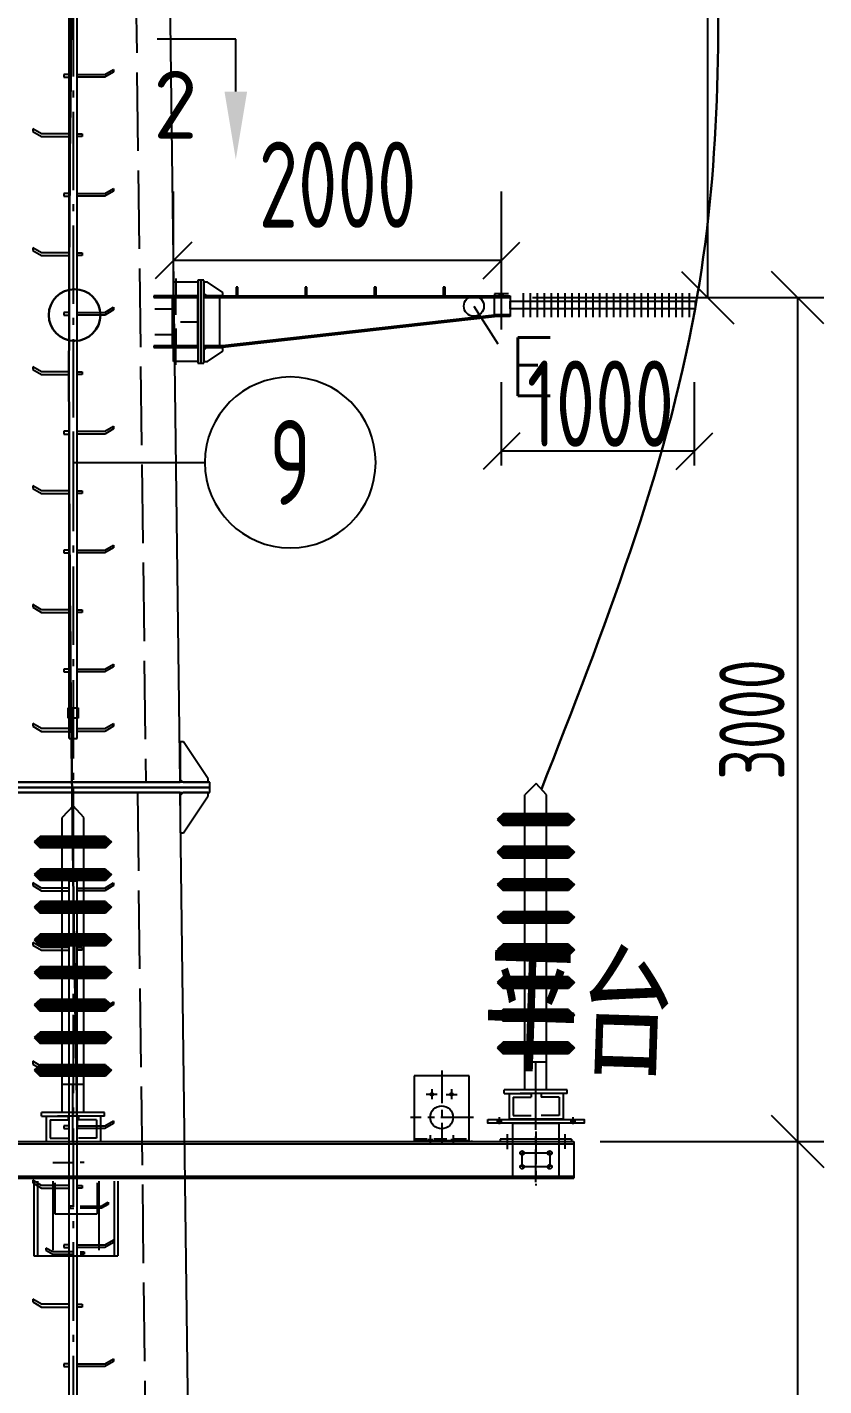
# Model space of a CAD drawing. Header units: inches. Extents: x -4449 to -2355, y -113 to 192.
# Drawn here: x -3641.6 to -3611.2, y -7.3 to 44.7 of the extents above; entities that cross this region are included whole.
import ezdxf
from ezdxf.enums import TextEntityAlignment as Align

# ---------------------------------------------------------------- set-up
doc = ezdxf.new("R2010")
doc.units = ezdxf.units.IN
doc.header["$MEASUREMENT"] = 0
for name, pattern in [('CENTER', [2, 1.25, -0.25, 0.25, -0.25]), ('DASHED', [0.75, 0.5, -0.25]), ('双点划线', [4.7, 3, -0.5, 0.1, -0.5, 0.1, -0.5]), ('点划线', [4.35, 3, -0.54, 0.27, -0.54]), ('虚线', [3.75, 3, -0.75])]:
    doc.linetypes.add(name, pattern=pattern)
for name, color, linetype in [('1', 7, 'Continuous'), ('3', 3, 'Continuous'), ('ASHADE', 7, 'Continuous'), ('CENTER', 1, 'CENTER'), ('DASHED', 6, 'DASHED'), ('DIM', 3, 'Continuous'), ('DRAW', 7, 'Continuous'), ('中线层', 2, '点划线'), ('图形层', 7, 'Continuous'), ('尺寸标注线层', 1, 'Continuous'), ('标注文字层', 7, 'Continuous'), ('标注线层', 3, 'Continuous'), ('火曲线层', 3, '双点划线'), ('焊缝线层', 3, 'Continuous'), ('表格层', 3, 'Continuous'), ('隐藏线层', 1, '虚线')]:
    doc.layers.add(name, color=color, linetype=linetype)
doc.layers.add('尺寸线', color=5, linetype='Continuous', lineweight=20)
doc.styles.add('DXFS', font='txt8.shx', dxfattribs={"width": 0.7, "bigfont": 'hztxt.shx'})
doc.styles.get("Standard").update_dxf_attribs({"font": 'tssdeng.shx', "width": 0.7, "bigfont": 'hztxt.shx'})
doc.styles.add('仿宋', font='', dxfattribs={"width": 0.68})
doc.styles.get('仿宋').set_extended_font_data('FangSong_GB2312')
doc.dimstyles.new('STANDARD$0', dxfattribs={"dimtxt": 2.5, "dimasz": 2, "dimexe": 1, "dimexo": 1, "dimgap": 0.5, "dimtad": 1, "dimdec": 0, "dimlfac": 100, "dimzin": 10, "dimdsep": 46, "dimlunit": 6, "dimtxsty": 'Standard', "dimblk1": 'OBLIQUE', "dimblk2": 'OBLIQUE', "dimsah": 1, "dimcen": 2.5, "dimclrd": 6, "dimclre": 6, "dimclrt": 2, "dimadec": 0, "dimazin": 0, "dimtfac": 1, "dimtdec": 0, "dimtofl": 0, "dimtmove": 0, "dimatfit": 3, "dimldrblk": 'OBLIQUE', "dimfxl": 1, "dimtolj": 1, "dimtzin": 10, "dimarcsym": 0})

# ---------------------------------------------------------------- blocks, each defined once
blk = doc.blocks.new('_OBLIQUE')
at = {"color": 0, "linetype": 'ByBlock'}
blk.add_line((-0.5, -0.5), (0.5, 0.5), dxfattribs=at)
blk = doc.blocks.new('*D40')
at = {"layer": 'Defpoints', "color": 0}
for p in [(-3620.722, 2.029), (-3612.163, 2.029), (-3621.423, -59.177)]:
    blk.add_point(p, dxfattribs=at)
at = {"layer": 'DRAW', "color": 6, "lineweight": -2}
for p, q in [((-3619.722, 2.029), (-3611.163, 2.029)), ((-3620.423, -59.177), (-3611.163, -59.177))]:
    blk.add_line(p, q, dxfattribs=at)
at = {"layer": 'DRAW', "color": 6, "linetype": 'ByBlock', "lineweight": -2}
blk.add_line((-3612.163, -59.177), (-3612.163, 2.029), dxfattribs=at)
at = {"layer": 'DRAW', "color": 6, "lineweight": -2, "xscale": 2, "yscale": 2, "zscale": 2}
for p, rotation in [((-3612.163, 2.029), 90), ((-3612.163, -59.177), 270)]:
    blk.add_blockref('_OBLIQUE', p, dxfattribs=dict(at, rotation=rotation))
at = {"layer": 'DRAW', "color": 2, "insert": (-3613.913, -28.574), "char_height": 2.5, "attachment_point": 5, "rotation": 90}
blk.add_mtext('\\A1;9000', dxfattribs=at)
blk = doc.blocks.new('A$C0BB32EA6')
at = {"layer": '3'}
h = blk.add_hatch(dxfattribs=at)
h.set_pattern_fill('ANSI31', scale=0.4158, angle=-180, style=0)
h.set_pattern_definition([(135.000003, (90.77171, -91.44484), (0.036751873, 0.036751877), [])])
h.paths.add_polyline_path([(2.725, 11.671), (2.956, 11.459), (2.725, 11.229), (0.231, 11.229), (0, 11.459), (0.231, 11.671)])
h = blk.add_hatch(dxfattribs=at)
h.set_pattern_fill('ANSI31', scale=0.4158, angle=-180, style=0)
h.set_pattern_definition([(135.000003, (90.77171, -92.69224), (0.036751873, 0.036751877), [])])
h.paths.add_polyline_path([(2.725, 10.423), (2.956, 10.212), (2.725, 9.981), (0.231, 9.981), (0, 10.212), (0.231, 10.423)])
h = blk.add_hatch(dxfattribs=at)
h.set_pattern_fill('ANSI31', scale=0.4158, angle=-180, style=0)
h.set_pattern_definition([(135.000003, (90.77171, -93.93964), (0.036751873, 0.036751877), [])])
h.paths.add_polyline_path([(2.725, 9.176), (2.956, 8.964), (2.725, 8.734), (0.231, 8.734), (0, 8.964), (0.231, 9.176)])
h = blk.add_hatch(dxfattribs=at)
h.set_pattern_fill('ANSI31', scale=0.4158, angle=-180, style=0)
h.set_pattern_definition([(135.000003, (90.77171, -95.18704), (0.036751873, 0.036751877), [])])
h.paths.add_polyline_path([(2.725, 7.928), (2.956, 7.717), (2.725, 7.486), (0.231, 7.486), (0, 7.717), (0.231, 7.928)])
h = blk.add_hatch(dxfattribs=at)
h.set_pattern_fill('ANSI31', scale=0.4158, angle=-180, style=0)
h.set_pattern_definition([(135.000003, (90.77171, -96.43444), (0.036751873, 0.036751877), [])])
h.paths.add_polyline_path([(2.725, 6.681), (2.956, 6.47), (2.725, 6.239), (0.231, 6.239), (0, 6.47), (0.231, 6.681)])
h = blk.add_hatch(dxfattribs=at)
h.set_pattern_fill('ANSI31', scale=0.4158, angle=-180, style=0)
h.set_pattern_definition([(135.000003, (90.77171, -97.68184), (0.036751873, 0.036751877), [])])
h.paths.add_polyline_path([(2.725, 5.434), (2.956, 5.222), (2.725, 4.992), (0.231, 4.992), (0, 5.222), (0.231, 5.434)])
h = blk.add_hatch(dxfattribs=at)
h.set_pattern_fill('ANSI31', scale=0.4158, angle=-180, style=0)
h.set_pattern_definition([(135.000003, (90.77171, -98.92924), (0.036751873, 0.036751877), [])])
h.paths.add_polyline_path([(2.725, 4.186), (2.956, 3.975), (2.725, 3.744), (0.231, 3.744), (0, 3.975), (0.231, 4.186)])
h = blk.add_hatch(dxfattribs=at)
h.set_pattern_fill('ANSI31', scale=0.4158, angle=-180, style=0)
h.set_pattern_definition([(135.000003, (90.77171, -100.17664), (0.036751873, 0.036751877), [])])
h.paths.add_polyline_path([(2.725, 2.939), (2.956, 2.727), (2.725, 2.497), (0.231, 2.497), (0, 2.727), (0.231, 2.939)])
at = {"layer": '3', "color": 7}
for p, q in [((1.493, 12.835), (1.062, 12.398)), ((1.894, 12.398), (1.493, 12.835)), ((1.062, 2.016), (1.062, 12.398)), ((1.894, 2.016), (1.894, 12.398)), ((0.231, 11.671), (0, 11.459)), ((0, 11.459), (0.231, 11.229)), ((2.725, 11.671), (0.231, 11.671)), ((2.725, 11.671), (2.956, 11.459)), ((2.956, 11.459), (2.725, 11.229)), ((2.725, 11.229), (0.231, 11.229)), ((0.231, 10.423), (0, 10.212)), ((2.725, 10.423), (0.231, 10.423)), ((2.725, 10.423), (2.956, 10.212)), ((0, 10.212), (0.231, 9.981)), ((2.725, 9.981), (0.231, 9.981)), ((2.956, 10.212), (2.725, 9.981)), ((0.231, 9.176), (0, 8.964)), ((0, 8.964), (0.231, 8.734)), ((2.725, 9.176), (0.231, 9.176)), ((2.725, 9.176), (2.956, 8.964)), ((2.956, 8.964), (2.725, 8.734)), ((2.725, 8.734), (0.231, 8.734)), ((0.231, 7.928), (0, 7.717)), ((2.725, 7.928), (0.231, 7.928)), ((2.725, 7.928), (2.956, 7.717)), ((0, 7.717), (0.231, 7.486)), ((2.725, 7.486), (0.231, 7.486)), ((2.956, 7.717), (2.725, 7.486)), ((0.231, 6.681), (0, 6.47)), ((0, 6.47), (0.231, 6.239)), ((2.725, 6.681), (0.231, 6.681)), ((2.725, 6.239), (0.231, 6.239)), ((2.725, 6.681), (2.956, 6.47)), ((2.956, 6.47), (2.725, 6.239)), ((0.231, 5.434), (0, 5.222)), ((0, 5.222), (0.231, 4.992)), ((2.725, 5.434), (0.231, 5.434)), ((2.725, 5.434), (2.956, 5.222)), ((2.956, 5.222), (2.725, 4.992)), ((2.725, 4.992), (0.231, 4.992)), ((0.231, 4.186), (0, 3.975)), ((2.725, 4.186), (0.231, 4.186)), ((2.725, 4.186), (2.956, 3.975)), ((0, 3.975), (0.231, 3.744)), ((2.725, 3.744), (0.231, 3.744)), ((2.956, 3.975), (2.725, 3.744)), ((0.231, 2.939), (0, 2.727)), ((0, 2.727), (0.231, 2.497)), ((2.725, 2.939), (0.231, 2.939)), ((2.725, 2.939), (2.956, 2.727)), ((2.956, 2.727), (2.725, 2.497)), ((2.725, 2.497), (0.231, 2.497)), ((1.062, 1.114), (1.062, 2.175)), ((1.894, 2.175), (1.062, 2.175)), ((1.478, 0), (1.478, 2.175)), ((1.894, 1.114), (1.894, 2.175))]:
    blk.add_line(p, q, dxfattribs=at)
at = {"layer": 'DRAW', "color": 7}
for p, q in [((0.275, 0.972), (0.275, 1.114)), ((2.681, 1.114), (0.275, 1.114)), ((2.681, 0.972), (2.681, 1.114)), ((0.275, 0.972), (1.299, 0.972)), ((0.456, 0.972), (0.456, 0)), ((0.613, 0.833), (1.299, 0.833)), ((0.613, 0.833), (0.613, 0.126)), ((2.681, 0.972), (0.884, 0.972)), ((1.299, 0.972), (1.299, 0.833)), ((1.691, 0.972), (1.691, 0.833)), ((2.377, 0.833), (1.691, 0.833)), ((2.377, 0.833), (2.377, 0.126)), ((2.533, 0.972), (2.533, 0)), ((0.613, 0.126), (1.299, 0.126)), ((2.377, 0.126), (1.691, 0.126))]:
    blk.add_line(p, q, dxfattribs=at)
at = {"layer": '尺寸线', "color": 0}
blk.add_line((2.533, 0), (0.456, 0), dxfattribs=at)

msp = doc.modelspace()

# ---------------------------------------------------------------- linework, layer by layer
at = {"color": 7}
for p, q in [((-3620.8101906, 2.1170909), (-3623.5381906, 2.1170909)), ((-3623.5381906, 2.1170909), (-3623.5381906, 2.0290909)), ((-3620.8101906, 2.1170909), (-3620.8101906, 2.0290909)), ((-3626.8381906, 2.0730909), (-3624.7261906, 2.0730909)), ((-3624.6381906, 2.0730909), (-3624.6381906, 2.0290909)), ((-3620.7221906, 2.0290909), (-3620.7221906, 0.6210909))]:
    msp.add_line(p, q, dxfattribs=at)
at = {"color": 1, "lineweight": 30}
msp.add_circle((-3639.8247712, 33.6441274), 0.9879611, dxfattribs=at)
at = {"color": 7}
for centre in [(-3626.1605906, 3.8330909), (-3625.4037906, 3.8330909)]:
    msp.add_circle(centre, 0.0528, dxfattribs=at)
at = {"color": 3, "lineweight": 30}
for points in [[(-3640.0683792, 128.0631274), (-3639.8797492, 97.9090442), (-3639.7237492, 65.4941274), (-3640.0357492, 33.7481274), (-3639.7237492, 2.5214774)], [(-3616.9772592, 96.4341274), (-3616.5527082, 66.397618), (-3616.0898898, 33.8794871), (-3621.9680526, 15.5079441)]]:
    msp.add_spline(points, degree=3, dxfattribs=at)
at = {"layer": '1'}
msp.add_line((-3633.6570013, 44.1935203), (-3636.6703018, 44.1935205), dxfattribs=at)
at = {"layer": '3'}
msp.add_line((-3633.6570014, 42.1919231), (-3633.6570013, 44.1935203), dxfattribs=at)
msp.add_solid([(-3634.0894334, 42.1919231), (-3633.2245694, 42.1919231), (-3633.6570015, 39.5973311)], dxfattribs=at)
at = {"layer": 'ASHADE', "color": 7, "linetype": 'Continuous'}
for p, q in [((-3626.8381906, 4.5370909), (-3626.8381906, 2.0730909)), ((-3624.7261906, 4.5370909), (-3626.8381906, 4.5370909)), ((-3624.7261906, 2.0730909), (-3624.7261906, 4.5370909)), ((-3658.8261906, 2.0290909), (-3620.7221906, 2.0290909)), ((-3658.8261906, 1.9410909), (-3620.7221906, 1.9410909)), ((-3658.8261906, 0.7090909), (-3620.7221906, 0.7090909)), ((-3658.8261906, 0.6210909), (-3620.7221906, 0.6210909)), ((-3641.3801906, 0.5154909), (-3641.3801906, -2.3445091)), ((-3641.2393906, 0.5154909), (-3641.2393906, -2.3445091)), ((-3640.6541906, 0.5154909), (-3640.6541906, -2.1245091)), ((-3640.5837906, 0.4450909), (-3640.5837906, -0.7341091)), ((-3638.9645906, 0.4450909), (-3638.9645906, -0.7341091)), ((-3638.8941906, 0.5154909), (-3638.8941906, -2.1245091)), ((-3638.3089906, 0.5154909), (-3638.3089906, -2.3445091)), ((-3638.1681906, 0.5154909), (-3638.1681906, -2.3445091)), ((-3640.5837906, -0.7341091), (-3638.9645906, -0.7341091)), ((-3641.3801906, -2.3445091), (-3638.1681906, -2.3445091))]:
    msp.add_line(p, q, dxfattribs=at)
msp.add_circle((-3625.7821906, 2.9530909), 0.44, dxfattribs=at)
at = {"layer": 'CENTER', "color": 7}
for p, q in [((-3625.7821906, 4.7463618), (-3625.7821906, 1.9381078)), ((-3625.9550148, 3.8330909), (-3626.3738104, 3.8330909)), ((-3626.1605906, 4.0325171), (-3626.1605906, 3.6467452)), ((-3625.6093665, 3.8330909), (-3625.1905708, 3.8330909)), ((-3625.4037906, 4.0325171), (-3625.4037906, 3.6467452)), ((-3622.1741906, 0.4714021), (-3622.1741906, 3.4349056)), ((-3624.5612008, 2.9530909), (-3626.9792029, 2.9530909)), ((-3626.2221906, 2.271667), (-3626.2221906, 1.9381078)), ((-3625.3421906, 2.271667), (-3625.3421906, 1.9381078)), ((-3623.2741906, 2.3123879), (-3623.2741906, 1.7360145)), ((-3622.1741906, 2.4083989), (-3622.1741906, 0.3504728)), ((-3621.0741906, 2.3123879), (-3621.0741906, 1.7469106))]:
    msp.add_line(p, q, dxfattribs=at)
msp.add_lwpolyline([(-3622.7021906, 1.5890909), (-3621.6461906, 1.5890909), (-3621.6461906, 1.0610909), (-3622.7021906, 1.0610909)], close=True, dxfattribs=at)
at = {"layer": 'DASHED', "color": 7}
for p, q in [((-3623.6613906, 2.8738909), (-3623.6613906, 2.7330909)), ((-3623.5029906, 2.8738909), (-3623.5029906, 2.7330909)), ((-3620.8453906, 2.8738909), (-3620.8453906, 2.7330909)), ((-3620.6869906, 2.8738909), (-3620.6869906, 2.7330909)), ((-3626.8381906, 2.1258909), (-3624.7261906, 2.1258909)), ((-3626.2837906, 2.1258909), (-3626.2837906, 2.0730909)), ((-3626.1605906, 2.1258909), (-3626.1605906, 2.0730909)), ((-3625.4037906, 2.1258909), (-3625.4037906, 2.0730909)), ((-3625.2805906, 2.1258909), (-3625.2805906, 2.0730909))]:
    msp.add_line(p, q, dxfattribs=at)
at = {"layer": 'DIM'}
for p, q in [((-3622.6589937, 34.4768548), (-3622.6589938, 33.5670299)), ((-3622.393683, 34.4768548), (-3622.393683, 33.5670298)), ((-3622.1283723, 34.4768548), (-3622.1283723, 33.5670298)), ((-3621.8630616, 34.4768548), (-3621.8630616, 33.5670298)), ((-3621.5977509, 34.4768547), (-3621.5977509, 33.5670298)), ((-3621.3324402, 34.4768547), (-3621.3324402, 33.5670298)), ((-3621.0671294, 34.4768547), (-3621.0671295, 33.5670298)), ((-3620.8018187, 34.4768547), (-3620.8018188, 33.5670297)), ((-3620.536508, 34.4768547), (-3620.5365081, 33.5670297)), ((-3620.2711973, 34.4768547), (-3620.2711974, 33.5670297)), ((-3620.0058866, 34.4768547), (-3620.0058866, 33.5670297)), ((-3619.7405759, 34.4768546), (-3619.7405759, 33.5670297)), ((-3619.4752652, 34.4768546), (-3619.4752652, 33.5670297)), ((-3619.2099545, 34.4768546), (-3619.2099545, 33.5670297)), ((-3618.9506803, 34.4768546), (-3618.9506803, 33.5670296)), ((-3618.6853696, 34.4768546), (-3618.6853696, 33.5670296)), ((-3618.4200588, 34.4768546), (-3618.4200589, 33.5670296)), ((-3618.1547481, 34.4768546), (-3618.1547482, 33.5670296)), ((-3617.8894374, 34.4768545), (-3617.8894375, 33.5670296)), ((-3617.6241267, 34.4768545), (-3617.6241268, 33.5670296)), ((-3617.358816, 34.4768545), (-3617.358816, 33.5670296)), ((-3617.0935053, 34.4768545), (-3617.0935053, 33.5670295)), ((-3616.8281946, 34.4768545), (-3616.8281946, 33.5670295)), ((-3616.5870037, 34.4768545), (-3616.5870037, 33.5670295)), ((-3616.315666, 34.4768544), (-3616.315666, 33.5670295))]:
    msp.add_line(p, q, dxfattribs=at)
at = {"layer": 'DIM', "color": 7}
for p, q in [((-3623.5821906, 2.9618909), (-3623.5821906, 2.6978909)), ((-3620.7661906, 2.9618909), (-3620.7661906, 2.6978909))]:
    msp.add_line(p, q, dxfattribs=at)
at = {"layer": 'DIM'}
msp.add_lwpolyline([(-3623.1655813, 34.1753759), (-3616.0898898, 34.1753755), (-3616.0898898, 33.8794871), (-3623.1655813, 33.8794874)], close=True, dxfattribs=at)
at = {"layer": 'DIM', "color": 7}
for points in [[(-3624.0221906, 2.8738909), (-3620.3261906, 2.8738909), (-3620.3261906, 2.7330909), (-3624.0221906, 2.7330909)], [(-3623.0541906, 2.7330909), (-3621.2941906, 2.7330909), (-3621.2941906, 0.6210909), (-3623.0541906, 0.6210909)]]:
    msp.add_lwpolyline(points, close=True, dxfattribs=at)
for centre in [(-3622.7021906, 1.5890909), (-3621.6461906, 1.5890909), (-3622.7021906, 1.0610909), (-3621.6461906, 1.0610909)]:
    msp.add_circle(centre, 0.0792, dxfattribs=at)
at = {"layer": 'DRAW', "color": 6}
for p, q in [((-3615.602921, 34.3136798), (-3615.602921, 66.7921363)), ((-3622.3044268, 34.3136798), (-3614.602921, 34.3136798)), ((-3622.1655813, 34.3136798), (-3611.1634301, 34.3136798)), ((-3612.1634301, 2.0290909), (-3612.1634301, 34.3136798)), ((-3619.7221906, 2.0290909), (-3611.1634301, 2.0290909))]:
    msp.add_line(p, q, dxfattribs=at)
at = {"layer": 'DRAW'}
msp.add_line((-3624.5492965, 33.9860042), (-3623.6350195, 32.5447961), dxfattribs=at)
msp.add_circle((-3624.5492965, 33.9860042), 0.3858431, dxfattribs=at)
at = {"layer": '中线层'}
for p, q in [((-3639.8797492, 80.5741274), (-3639.8797492, 15.5741274)), ((-3639.8797492, 15.5741274), (-3639.8797492, -59.1765226))]:
    msp.add_line(p, q, dxfattribs=at)
at = {"layer": '图形层'}
for p, q in [((-3635.7847492, 15.7691274), (-3636.5972492, 80.4181274)), ((-3640.0357492, 17.4461274), (-3640.0357492, 77.2461274)), ((-3639.7237492, 17.4461274), (-3639.7237492, 77.2461274)), ((-3640.0357492, 42.8468274), (-3640.2307492, 42.8468274)), ((-3640.2307492, 42.8468274), (-3640.2307492, 42.7441274)), ((-3640.2307492, 42.7441274), (-3640.0357492, 42.7441274)), ((-3639.7237492, 42.8468274), (-3638.6707492, 42.8468274)), ((-3638.6707492, 42.7441274), (-3639.7237492, 42.7441274)), ((-3638.6707492, 42.8468274), (-3638.3328792, 43.0418274)), ((-3638.3328792, 42.9378274), (-3638.6707492, 42.7441274)), ((-3638.3328792, 43.0418274), (-3638.3328792, 42.9378274)), ((-3641.0887492, 40.5718274), (-3641.4264892, 40.7668274)), ((-3641.4264892, 40.7668274), (-3641.4264892, 40.6628274)), ((-3641.4264892, 40.6628274), (-3641.0887492, 40.4691274)), ((-3640.0357492, 40.5718274), (-3641.0887492, 40.5718274)), ((-3639.7237492, 40.5718274), (-3639.5287492, 40.5718274)), ((-3639.5287492, 40.5718274), (-3639.5287492, 40.4691274)), ((-3641.0887492, 40.4691274), (-3640.0357492, 40.4691274)), ((-3639.5287492, 40.4691274), (-3639.7237492, 40.4691274)), ((-3638.6707492, 38.2981274), (-3638.3328792, 38.4918274)), ((-3638.3328792, 38.4918274), (-3638.3328792, 38.3891274)), ((-3640.0357492, 38.2981274), (-3640.2307492, 38.2981274)), ((-3640.2307492, 38.2981274), (-3640.2307492, 38.1941274)), ((-3640.2307492, 38.1941274), (-3640.0357492, 38.1941274)), ((-3639.7237492, 38.2981274), (-3638.6707492, 38.2981274)), ((-3638.6707492, 38.1941274), (-3639.7237492, 38.1941274)), ((-3638.3328792, 38.3891274), (-3638.6707492, 38.1941274)), ((-3641.0887492, 36.0231274), (-3641.4264892, 36.2168274)), ((-3641.4264892, 36.2168274), (-3641.4264892, 36.1141274)), ((-3641.4264892, 36.1141274), (-3641.0887492, 35.9191274)), ((-3640.0357492, 36.0231274), (-3641.0887492, 36.0231274)), ((-3641.0887492, 35.9191274), (-3640.0357492, 35.9191274)), ((-3639.7237492, 36.0231274), (-3639.5287492, 36.0231274)), ((-3639.5287492, 35.9191274), (-3639.7237492, 35.9191274)), ((-3639.5287492, 36.0231274), (-3639.5287492, 35.9191274)), ((-3635.1115813, 34.9076798), (-3636.0355813, 34.9076798)), ((-3636.0355813, 34.9076798), (-3636.0355813, 34.3796798)), ((-3635.1115813, 34.9736798), (-3635.1115813, 34.9076798)), ((-3634.9927813, 34.9736798), (-3635.1115813, 34.9736798)), ((-3635.1115813, 34.9076798), (-3635.1115813, 31.8716798)), ((-3634.9927813, 31.8056798), (-3634.9927813, 34.9736798)), ((-3634.8739813, 34.9736798), (-3634.9927813, 34.9736798)), ((-3634.9927813, 34.9736798), (-3634.9927813, 31.8056798)), ((-3634.8739813, 31.8056798), (-3634.8739813, 34.9736798)), ((-3634.7419813, 34.9076798), (-3634.8739813, 34.9076798)), ((-3634.8739813, 34.9076798), (-3634.8739813, 34.4733998)), ((-3634.1479813, 34.5116798), (-3634.7419813, 34.9076798)), ((-3635.1115813, 34.3796798), (-3636.7883773, 34.3796798)), ((-3636.7883773, 34.3796798), (-3636.7883773, 34.3136798)), ((-3636.7883773, 34.3136798), (-3635.1115813, 34.3136798)), ((-3636.0883813, 34.3796798), (-3636.0883813, 32.3996798)), ((-3635.1115813, 34.3796798), (-3636.0883813, 34.3796798)), ((-3636.0355813, 34.3796798), (-3635.1115813, 34.3796798)), ((-3635.1115813, 34.3136798), (-3635.1115813, 34.3796798)), ((-3635.1115813, 32.3996798), (-3635.1115813, 34.3796798)), ((-3634.8739813, 34.4733998), (-3634.7806573, 34.3796798)), ((-3634.8739813, 32.3996798), (-3634.8739813, 34.3796798)), ((-3634.8739813, 34.3796798), (-3634.2799813, 34.3796798)), ((-3634.1479813, 34.3796798), (-3634.8739813, 34.3796798)), ((-3634.8739813, 34.3796798), (-3634.8739813, 34.3136798)), ((-3634.8739813, 34.3136798), (-3634.2799813, 34.3136798)), ((-3634.8739813, 34.3136798), (-3634.1479813, 34.3136798)), ((-3634.7806573, 34.3796798), (-3634.1479813, 34.3796798)), ((-3634.2799813, 34.3796798), (-3623.7595813, 34.3796798)), ((-3634.2799813, 34.3136798), (-3623.7595813, 34.3136798)), ((-3634.1479813, 34.3796798), (-3634.1479813, 34.5116798)), ((-3634.1479813, 34.3136798), (-3634.1479813, 34.3796798)), ((-3633.5737813, 34.7096798), (-3633.6397813, 34.7096798)), ((-3633.6397813, 34.7096798), (-3633.6397813, 34.3796798)), ((-3633.6397813, 34.3796798), (-3633.5737813, 34.3796798)), ((-3633.5737813, 34.3796798), (-3633.5737813, 34.7096798)), ((-3630.9337813, 34.7096798), (-3630.9997813, 34.7096798)), ((-3630.9997813, 34.7096798), (-3630.9997813, 34.3796798)), ((-3630.9997813, 34.3796798), (-3630.9337813, 34.3796798)), ((-3630.9337813, 34.3796798), (-3630.9337813, 34.7096798)), ((-3628.2937813, 34.7096798), (-3628.3597813, 34.7096798)), ((-3628.3597813, 34.7096798), (-3628.3597813, 34.3796798)), ((-3628.3597813, 34.3796798), (-3628.2937813, 34.3796798)), ((-3628.2937813, 34.3796798), (-3628.2937813, 34.7096798)), ((-3625.6537813, 34.7096798), (-3625.7197813, 34.7096798)), ((-3625.7197813, 34.7096798), (-3625.7197813, 34.3796798)), ((-3625.7197813, 34.3796798), (-3625.6537813, 34.3796798)), ((-3625.6537813, 34.3796798), (-3625.6537813, 34.7096798)), ((-3623.2315813, 34.4588798), (-3623.7595813, 34.4588798)), ((-3623.7595813, 34.4588798), (-3623.7595813, 34.3796798)), ((-3623.7595813, 34.3796798), (-3623.1655813, 34.3796798)), ((-3623.7595813, 34.3796798), (-3623.2315813, 34.3796798)), ((-3623.7595813, 34.3136798), (-3623.1655813, 34.3136798)), ((-3623.1655813, 34.3796798), (-3623.1655813, 33.5876798)), ((-3623.1655813, 34.3796798), (-3623.1655813, 33.5876798)), ((-3638.6707492, 33.7481274), (-3638.3328792, 33.9418274)), ((-3638.3328792, 33.8391274), (-3638.6707492, 33.6441274)), ((-3638.3328792, 33.9418274), (-3638.3328792, 33.8391274)), ((-3640.0357492, 33.7481274), (-3640.2307492, 33.7481274)), ((-3640.2307492, 33.7481274), (-3640.2307492, 33.6441274)), ((-3640.2307492, 33.6441274), (-3640.0357492, 33.6441274)), ((-3639.7237492, 33.7481274), (-3638.6707492, 33.7481274)), ((-3638.6707492, 33.6441274), (-3639.7237492, 33.6441274)), ((-3634.2799813, 32.4656798), (-3623.7595813, 33.6536798)), ((-3634.2799813, 32.3996798), (-3623.7595813, 33.5876798)), ((-3623.1655813, 33.6536798), (-3623.7595813, 33.6536798)), ((-3623.1655813, 33.5876798), (-3623.7595813, 33.5876798)), ((-3635.1115813, 32.4656798), (-3636.7883773, 32.4656798)), ((-3636.7883773, 32.4656798), (-3636.7883773, 32.3996798)), ((-3636.7883773, 32.3996798), (-3635.1115813, 32.3996798)), ((-3636.0883813, 32.3996798), (-3635.1115813, 32.3996798)), ((-3636.0355813, 31.8716798), (-3636.0355813, 32.3996798)), ((-3636.0355813, 32.3996798), (-3635.1115813, 32.3996798)), ((-3635.1115813, 32.3996798), (-3635.1115813, 32.4656798)), ((-3634.2799813, 32.4656798), (-3634.8739813, 32.4656798)), ((-3634.1479813, 32.4656798), (-3634.8739813, 32.4656798)), ((-3634.8739813, 32.4656798), (-3634.8739813, 32.3996798)), ((-3634.2799813, 32.3996798), (-3634.8739813, 32.3996798)), ((-3634.8739813, 32.3996798), (-3634.1479813, 32.3996798)), ((-3634.7806573, 32.3996798), (-3634.8739813, 32.3072798)), ((-3634.8739813, 32.3072798), (-3634.8739813, 31.8716798)), ((-3634.1479813, 32.3996798), (-3634.7806573, 32.3996798)), ((-3634.7419813, 31.8716798), (-3634.1479813, 32.2676798)), ((-3634.1479813, 32.3996798), (-3634.1479813, 32.4656798)), ((-3634.1479813, 32.2676798), (-3634.1479813, 32.3996798)), ((-3635.1115813, 31.8716798), (-3636.0355813, 31.8716798)), ((-3635.1115813, 31.8716798), (-3635.1115813, 31.8056798)), ((-3635.1115813, 31.8056798), (-3634.9927813, 31.8056798)), ((-3634.9927813, 31.8056798), (-3634.8739813, 31.8056798)), ((-3634.8739813, 31.8716798), (-3634.7419813, 31.8716798)), ((-3641.0887492, 31.4731274), (-3641.4264892, 31.6668274)), ((-3641.4264892, 31.6668274), (-3641.4264892, 31.5641274)), ((-3641.4264892, 31.5641274), (-3641.0887492, 31.3691274)), ((-3640.0357492, 31.4731274), (-3641.0887492, 31.4731274)), ((-3641.0887492, 31.3691274), (-3640.0357492, 31.3691274)), ((-3639.7237492, 31.4731274), (-3639.5287492, 31.4731274)), ((-3639.5287492, 31.3691274), (-3639.7237492, 31.3691274)), ((-3639.5287492, 31.4731274), (-3639.5287492, 31.3691274)), ((-3640.0357492, 29.1981274), (-3640.2307492, 29.1981274)), ((-3640.2307492, 29.1981274), (-3640.2307492, 29.0941274)), ((-3639.7237492, 29.1981274), (-3638.6707492, 29.1981274)), ((-3638.6707492, 29.1981274), (-3638.3328792, 29.3918274)), ((-3638.3328792, 29.2891274), (-3638.6707492, 29.0941274)), ((-3638.3328792, 29.3918274), (-3638.3328792, 29.2891274)), ((-3640.2307492, 29.0941274), (-3640.0357492, 29.0941274)), ((-3638.6707492, 29.0941274), (-3639.7237492, 29.0941274)), ((-3641.0887492, 26.9231274), (-3641.4264892, 27.1168274)), ((-3641.4264892, 27.1168274), (-3641.4264892, 27.0141274)), ((-3641.4264892, 27.0141274), (-3641.0887492, 26.8191274)), ((-3640.0357492, 26.9231274), (-3641.0887492, 26.9231274)), ((-3641.0887492, 26.8191274), (-3640.0357492, 26.8191274)), ((-3639.7237492, 26.9231274), (-3639.5287492, 26.9231274)), ((-3639.5287492, 26.8191274), (-3639.7237492, 26.8191274)), ((-3639.5287492, 26.9231274), (-3639.5287492, 26.8191274)), ((-3640.0357492, 24.6481274), (-3640.2307492, 24.6481274)), ((-3640.2307492, 24.6481274), (-3640.2307492, 24.5441274)), ((-3640.2307492, 24.5441274), (-3640.0357492, 24.5441274)), ((-3639.7237492, 24.6481274), (-3638.6707492, 24.6481274)), ((-3638.6707492, 24.5441274), (-3639.7237492, 24.5441274)), ((-3638.6707492, 24.6481274), (-3638.3328792, 24.8418274)), ((-3638.3328792, 24.7391274), (-3638.6707492, 24.5441274)), ((-3638.3328792, 24.8418274), (-3638.3328792, 24.7391274)), ((-3641.0887492, 22.3718274), (-3641.4264892, 22.5668274)), ((-3641.4264892, 22.5668274), (-3641.4264892, 22.4641274)), ((-3641.4264892, 22.4641274), (-3641.0887492, 22.2691274)), ((-3640.0357492, 22.3718274), (-3641.0887492, 22.3718274)), ((-3639.7237492, 22.3718274), (-3639.5287492, 22.3718274)), ((-3639.5287492, 22.3718274), (-3639.5287492, 22.2691274)), ((-3641.0887492, 22.2691274), (-3640.0357492, 22.2691274)), ((-3639.5287492, 22.2691274), (-3639.7237492, 22.2691274)), ((-3638.6707492, 20.0968274), (-3638.3328792, 20.2918274)), ((-3638.3328792, 20.2918274), (-3638.3328792, 20.1891274)), ((-3640.0357492, 20.0968274), (-3640.2307492, 20.0968274)), ((-3640.2307492, 20.0968274), (-3640.2307492, 19.9941274)), ((-3640.2307492, 19.9941274), (-3640.0357492, 19.9941274)), ((-3639.7237492, 20.0968274), (-3638.6707492, 20.0968274)), ((-3638.6707492, 19.9941274), (-3639.7237492, 19.9941274)), ((-3638.3328792, 20.1891274), (-3638.6707492, 19.9941274)), ((-3640.0747492, 18.2248274), (-3640.0747492, 18.6161274)), ((-3640.0747492, 18.6161274), (-3639.6847492, 18.6161274)), ((-3639.6847492, 18.2248274), (-3640.0747492, 18.2248274)), ((-3639.6847492, 18.6161274), (-3639.6847492, 18.2248274)), ((-3641.0887492, 17.8218274), (-3641.4264892, 18.0168274)), ((-3641.4264892, 18.0168274), (-3641.4264892, 17.9141274)), ((-3641.4264892, 17.9141274), (-3641.0887492, 17.7191274)), ((-3640.0357492, 17.8218274), (-3641.0887492, 17.8218274)), ((-3641.0887492, 17.7191274), (-3640.0357492, 17.7191274)), ((-3639.7237492, 17.8218274), (-3638.6707492, 17.8218274)), ((-3638.6707492, 17.7191274), (-3639.7237492, 17.7191274)), ((-3638.6707492, 17.8218274), (-3638.3328792, 18.0168274)), ((-3638.3328792, 17.9141274), (-3638.6707492, 17.7191274)), ((-3638.3328792, 18.0168274), (-3638.3328792, 17.9141274)), ((-3640.0357492, 17.4461274), (-3639.7237492, 17.4461274)), ((-3635.6570892, 17.3161274), (-3635.7870892, 17.3161274)), ((-3635.7870892, 17.3161274), (-3635.7870892, 15.8783274)), ((-3634.7145892, 15.8991274), (-3635.6570892, 17.3161274)), ((-3634.6472492, 15.7691274), (-3645.1122492, 15.7691274)), ((-3643.9747492, 15.7691274), (-3635.7847492, 15.7691274)), ((-3635.7870892, 15.8783274), (-3635.6768492, 15.7691274)), ((-3635.6768492, 15.7691274), (-3634.7145892, 15.7691274)), ((-3634.7145892, 15.7691274), (-3634.7145892, 15.8991274)), ((-3634.6472492, 15.5741274), (-3634.6472492, 15.7691274)), ((-3645.1122492, 15.5741274), (-3634.6472492, 15.5741274)), ((-3634.6472492, 15.5741274), (-3645.1122492, 15.5741274)), ((-3645.1122492, 15.3778274), (-3634.6472492, 15.3778274)), ((-3635.7847492, 15.3778274), (-3643.9747492, 15.3778274)), ((-3634.8422492, -58.9555226), (-3635.7847492, 15.3778274)), ((-3635.6719092, 15.3778274), (-3635.7822792, 15.2686274)), ((-3635.7822792, 15.2686274), (-3635.7822792, 13.8321274)), ((-3634.7097792, 15.3778274), (-3635.6719092, 15.3778274)), ((-3635.6522792, 13.8321274), (-3634.7097792, 15.2491274)), ((-3634.7097792, 15.2491274), (-3634.7097792, 15.3778274)), ((-3634.6472492, 15.3778274), (-3634.6472492, 15.5741274)), ((-3635.7822792, 13.8321274), (-3635.6522792, 13.8321274)), ((-3640.0357492, 11.9991274), (-3639.7237492, 11.9991274)), ((-3640.0357492, -50.0765226), (-3640.0357492, 11.9991274)), ((-3639.7237492, -50.0765226), (-3639.7237492, 11.9991274)), ((-3641.0887492, 11.7248274), (-3641.4264892, 11.9211274)), ((-3641.4264892, 11.9211274), (-3641.4264892, 11.8171274)), ((-3641.4264892, 11.8171274), (-3641.0887492, 11.6221274)), ((-3640.0357492, 11.7248274), (-3641.0887492, 11.7248274)), ((-3641.0887492, 11.6221274), (-3640.0357492, 11.6221274)), ((-3639.7237492, 11.7248274), (-3638.6707492, 11.7248274)), ((-3638.6707492, 11.6221274), (-3639.7237492, 11.6221274)), ((-3638.6707492, 11.7248274), (-3638.3328792, 11.9211274)), ((-3638.3328792, 11.8171274), (-3638.6707492, 11.6221274)), ((-3638.3328792, 11.9211274), (-3638.3328792, 11.8171274)), ((-3640.0747492, 10.8291274), (-3640.0747492, 11.2191274)), ((-3640.0747492, 11.2191274), (-3639.6847492, 11.2191274)), ((-3639.6847492, 11.2191274), (-3639.6847492, 10.8291274)), ((-3639.6847492, 10.8291274), (-3640.0747492, 10.8291274)), ((-3641.0887492, 9.4498274), (-3641.4264892, 9.6461274)), ((-3641.4264892, 9.6461274), (-3641.4264892, 9.5421274)), ((-3641.4264892, 9.5421274), (-3641.0887492, 9.3471274)), ((-3640.0357492, 9.4498274), (-3641.0887492, 9.4498274)), ((-3639.7237492, 9.4498274), (-3639.5287492, 9.4498274)), ((-3639.5287492, 9.4498274), (-3639.5287492, 9.3471274)), ((-3641.0887492, 9.3471274), (-3640.0357492, 9.3471274)), ((-3639.5287492, 9.3471274), (-3639.7237492, 9.3471274)), ((-3638.6707492, 7.1748274), (-3638.3328792, 7.3711274)), ((-3638.3328792, 7.3711274), (-3638.3328792, 7.2671274)), ((-3640.0357492, 7.1748274), (-3640.2307492, 7.1748274)), ((-3640.2307492, 7.1748274), (-3640.2307492, 7.0721274)), ((-3640.2307492, 7.0721274), (-3640.0357492, 7.0721274)), ((-3639.7237492, 7.1748274), (-3638.6707492, 7.1748274)), ((-3638.6707492, 7.0721274), (-3639.7237492, 7.0721274)), ((-3638.3328792, 7.2671274), (-3638.6707492, 7.0721274)), ((-3641.0887492, 4.8998274), (-3641.4264892, 5.0961274)), ((-3641.4264892, 5.0961274), (-3641.4264892, 4.9921274)), ((-3641.4264892, 4.9921274), (-3641.0887492, 4.7971274)), ((-3640.0357492, 4.8998274), (-3641.0887492, 4.8998274)), ((-3641.0887492, 4.7971274), (-3640.0357492, 4.7971274)), ((-3639.7237492, 4.8998274), (-3639.5287492, 4.8998274)), ((-3639.5287492, 4.7971274), (-3639.7237492, 4.7971274)), ((-3639.5287492, 4.8998274), (-3639.5287492, 4.7971274)), ((-3640.0357492, 2.6254774), (-3640.2307492, 2.6254774)), ((-3640.2307492, 2.6254774), (-3640.2307492, 2.5214774)), ((-3639.7237492, 2.6254774), (-3638.6707492, 2.6254774)), ((-3638.6707492, 2.6254774), (-3638.3328792, 2.8204774)), ((-3638.3328792, 2.7164774), (-3638.6707492, 2.5214774)), ((-3638.3328792, 2.8204774), (-3638.3328792, 2.7164774)), ((-3640.2307492, 2.5214774), (-3640.0357492, 2.5214774)), ((-3638.6707492, 2.5214774), (-3639.7237492, 2.5214774)), ((-3640.6609786, 1.2224277), (-3639.8509786, 1.2224277)), ((-3639.4609786, 1.2224277), (-3639.6109786, 1.2224277)), ((-3641.0887492, 0.3504774), (-3641.4264892, 0.5454774)), ((-3641.4264892, 0.5454774), (-3641.4264892, 0.4414774)), ((-3641.4264892, 0.4414774), (-3641.0887492, 0.2464774)), ((-3640.0357492, 0.3504774), (-3641.0887492, 0.3504774)), ((-3641.0887492, 0.2464774), (-3640.0357492, 0.2464774)), ((-3639.7237492, 0.3504774), (-3639.5287492, 0.3504774)), ((-3639.5287492, 0.2464774), (-3639.7237492, 0.2464774)), ((-3639.5287492, 0.3504774), (-3639.5287492, 0.2464774)), ((-3639.8509786, -0.4475723), (-3640.0009786, -0.4475723)), ((-3640.0009786, -0.4475723), (-3640.0009786, -0.5275723)), ((-3639.6109786, -0.4475723), (-3638.8009786, -0.4475723)), ((-3638.8009786, -0.4475723), (-3638.5410786, -0.2975723)), ((-3638.5410786, -0.3775723), (-3638.8009786, -0.5275723)), ((-3638.5410786, -0.2975723), (-3638.5410786, -0.3775723)), ((-3640.0009786, -0.5275723), (-3639.8509786, -0.5275723)), ((-3638.8009786, -0.5275723), (-3639.6109786, -0.5275723)), ((-3640.6609786, -2.1975723), (-3640.9207786, -2.0475723)), ((-3640.9207786, -2.0475723), (-3640.9207786, -2.1275723)), ((-3640.0357492, -1.9245226), (-3640.2307492, -1.9245226)), ((-3640.2307492, -1.9245226), (-3640.2307492, -2.0285226)), ((-3640.2307492, -2.0285226), (-3640.0357492, -2.0285226)), ((-3639.7237492, -1.9245226), (-3638.6707492, -1.9245226)), ((-3638.6707492, -2.0285226), (-3639.7237492, -2.0285226)), ((-3638.6707492, -1.9245226), (-3638.3328792, -1.7295226)), ((-3638.3328792, -1.8335226), (-3638.6707492, -2.0285226)), ((-3638.3328792, -1.7295226), (-3638.3328792, -1.8335226)), ((-3640.9207786, -2.1275723), (-3640.6609786, -2.2775723)), ((-3639.8509786, -2.1975723), (-3640.6609786, -2.1975723)), ((-3640.6609786, -2.2775723), (-3639.8509786, -2.2775723)), ((-3639.6109786, -2.1975723), (-3639.4609786, -2.1975723)), ((-3639.4609786, -2.2775723), (-3639.6109786, -2.2775723)), ((-3639.4609786, -2.1975723), (-3639.4609786, -2.2775723)), ((-3641.0887492, -4.1995226), (-3641.4264892, -4.0045226)), ((-3641.4264892, -4.0045226), (-3641.4264892, -4.1085226)), ((-3641.4264892, -4.1085226), (-3641.0887492, -4.3035226)), ((-3640.0357492, -4.1995226), (-3641.0887492, -4.1995226)), ((-3641.0887492, -4.3035226), (-3640.0357492, -4.3035226)), ((-3639.7237492, -4.1995226), (-3639.5287492, -4.1995226)), ((-3639.5287492, -4.3035226), (-3639.7237492, -4.3035226)), ((-3639.5287492, -4.1995226), (-3639.5287492, -4.3035226)), ((-3640.0357492, -6.4745226), (-3640.2307492, -6.4745226)), ((-3640.2307492, -6.4745226), (-3640.2307492, -6.5785226)), ((-3640.2307492, -6.5785226), (-3640.0357492, -6.5785226)), ((-3639.7237492, -6.4745226), (-3638.6707492, -6.4745226)), ((-3638.6707492, -6.5785226), (-3639.7237492, -6.5785226)), ((-3638.6707492, -6.4745226), (-3638.3328792, -6.2795226)), ((-3638.3328792, -6.3835226), (-3638.6707492, -6.5785226)), ((-3638.3328792, -6.2795226), (-3638.3328792, -6.3835226))]:
    msp.add_line(p, q, dxfattribs=at)
at = {"layer": '尺寸标注线层'}
for p, q in [((-3636.0355813, 33.0873998), (-3636.0355813, 38.3673998)), ((-3623.4955813, 33.0873998), (-3623.4955813, 38.3673998)), ((-3623.4955813, 35.7273998), (-3636.0355813, 35.7273998)), ((-3623.4885387, 27.8905193), (-3623.4885387, 31.0788819)), ((-3616.1116895, 27.8905193), (-3616.1116895, 31.0788819)), ((-3616.1116895, 28.4388819), (-3623.4886047, 28.4388819))]:
    msp.add_line(p, q, dxfattribs=at)
at = {"layer": '标注文字层'}
for p, q in [((-3635.3354533, 36.4269998), (-3636.7355773, 35.0277998)), ((-3624.1955773, 35.0277998), (-3622.7954533, 36.4269998)), ((-3622.7884767, 29.1384819), (-3624.1886007, 27.7392819)), ((-3616.8116855, 27.7392819), (-3615.4115615, 29.1384819)), ((-3639.8797492, 28.9823274), (-3639.8797492, 27.0323274))]:
    msp.add_line(p, q, dxfattribs=at)
for start, end in [(0, 180), (180, 0)]:
    msp.add_arc((-3631.5735292, 28.0073274), 3.26872, start, end, dxfattribs=at)
at = {"layer": '标注线层'}
msp.add_line((-3639.8797492, 28.0073274), (-3634.8422492, 28.0073274), dxfattribs=at)
at = {"layer": '火曲线层'}
for p, q in [((-3634.2799813, 34.3796798), (-3634.2799813, 32.3996798)), ((-3623.7595813, 33.5876798), (-3623.7595813, 34.3796798))]:
    msp.add_line(p, q, dxfattribs=at)
at = {"layer": '焊缝线层'}
for p, q in [((-3635.9500453, 35.0396798), (-3635.9500453, 34.3796798)), ((-3635.9500453, 33.6536798), (-3635.9500453, 34.3136798)), ((-3635.7715813, 34.3796798), (-3635.1115813, 34.3796798)), ((-3636.7483813, 33.8859998), (-3636.0883813, 33.8859998)), ((-3635.7715813, 33.3896798), (-3635.1115813, 33.3896798)), ((-3636.7483813, 32.8959998), (-3636.0883813, 32.8959998)), ((-3635.9500453, 33.1256798), (-3635.9500453, 32.4656798)), ((-3635.9500453, 31.7396798), (-3635.9500453, 32.3996798)), ((-3635.7715813, 32.3996798), (-3635.1115813, 32.3996798))]:
    msp.add_line(p, q, dxfattribs=at)
at = {"layer": '隐藏线层'}
for p, q in [((-3637.9102492, 80.4181274), (-3637.0977492, 15.7691274)), ((-3636.0336013, 34.3136798), (-3636.0345253, 34.3796798)), ((-3636.0073333, 32.4656798), (-3636.0336013, 34.3136798)), ((-3623.5664653, 34.3796798), (-3623.5664653, 34.4588798)), ((-3623.4245653, 34.3796798), (-3623.4245653, 34.4588798)), ((-3636.0064093, 32.3996798), (-3636.0073333, 32.4656798)), ((-3637.4227492, 15.3778274), (-3636.4802492, -58.9555226))]:
    msp.add_line(p, q, dxfattribs=at)

# ---------------------------------------------------------------- block references
for p in [(-3623.6613906, 2.8914909), (-3641.3669492, 2.029091)]:
    msp.add_blockref('A$C0BB32EA6', p)
at = {"layer": 'DRAW', "color": 6, "xscale": 2, "yscale": 2, "zscale": 2}
for p, rotation in [((-3615.602921, 34.3136798), 270), ((-3612.1634301, 34.3136798), 90), ((-3612.1634301, 2.0290909), 270)]:
    msp.add_blockref('_OBLIQUE', p, dxfattribs=dict(at, rotation=rotation))

# ---------------------------------------------------------------- texts
at = {"color": 7, "style": '仿宋', "width": 0.68}
msp.add_text('平台', height=3.96, rotation=358.12418589, dxfattribs=at).set_placement((-3624.2550844, 5.1985671))
at = {"layer": '3'}
msp.add_text('2', height=2.594592, dxfattribs=at).set_placement((-3636.8124363, 40.3897782))
at = {"layer": 'DRAW', "color": 2, "insert": (-3613.9134301, 18.1713853), "char_height": 2.5, "attachment_point": 5, "rotation": 90}
msp.add_mtext('3000', dxfattribs=at)
at = {"layer": '标注文字层', "width": 0.7}
msp.add_text('9', height=3.25, dxfattribs=at).set_placement((-3631.5735292, 28.0073274), align=Align.MIDDLE_CENTER)
at = {"layer": '标注线层', "width": 0.7}
for s, p in [('2000', (-3629.7655813, 36.9813998)), ('1000', (-3619.7066872, 28.6069601))]:
    msp.add_text(s, height=3.3, dxfattribs=at).set_placement(p, align=Align.CENTER)
at = {"layer": '表格层', "color": 7, "style": 'DXFS'}
msp.add_text('E', height=2.223936, dxfattribs=at).set_placement((-3623.2529402, 30.559868))

# ---------------------------------------------------------------- dimensions: what is measured, and where the dimension line sits
at = {"layer": 'DRAW'}
dim = msp.add_linear_dim(base=(-3612.1634301, 2.0290909), p1=(-3621.4228692, -59.1765226), p2=(-3620.7221906, 2.0290909), angle=90, text='9000', dimstyle='STANDARD$0', override={"dimfxl": 1.25}, dxfattribs=at)
dim.commit()
dim.dimension.update_dxf_attribs({"geometry": '*D40', "text_midpoint": (-3613.9134301, -28.5737158)})

doc.saveas('drawing.dxf')
